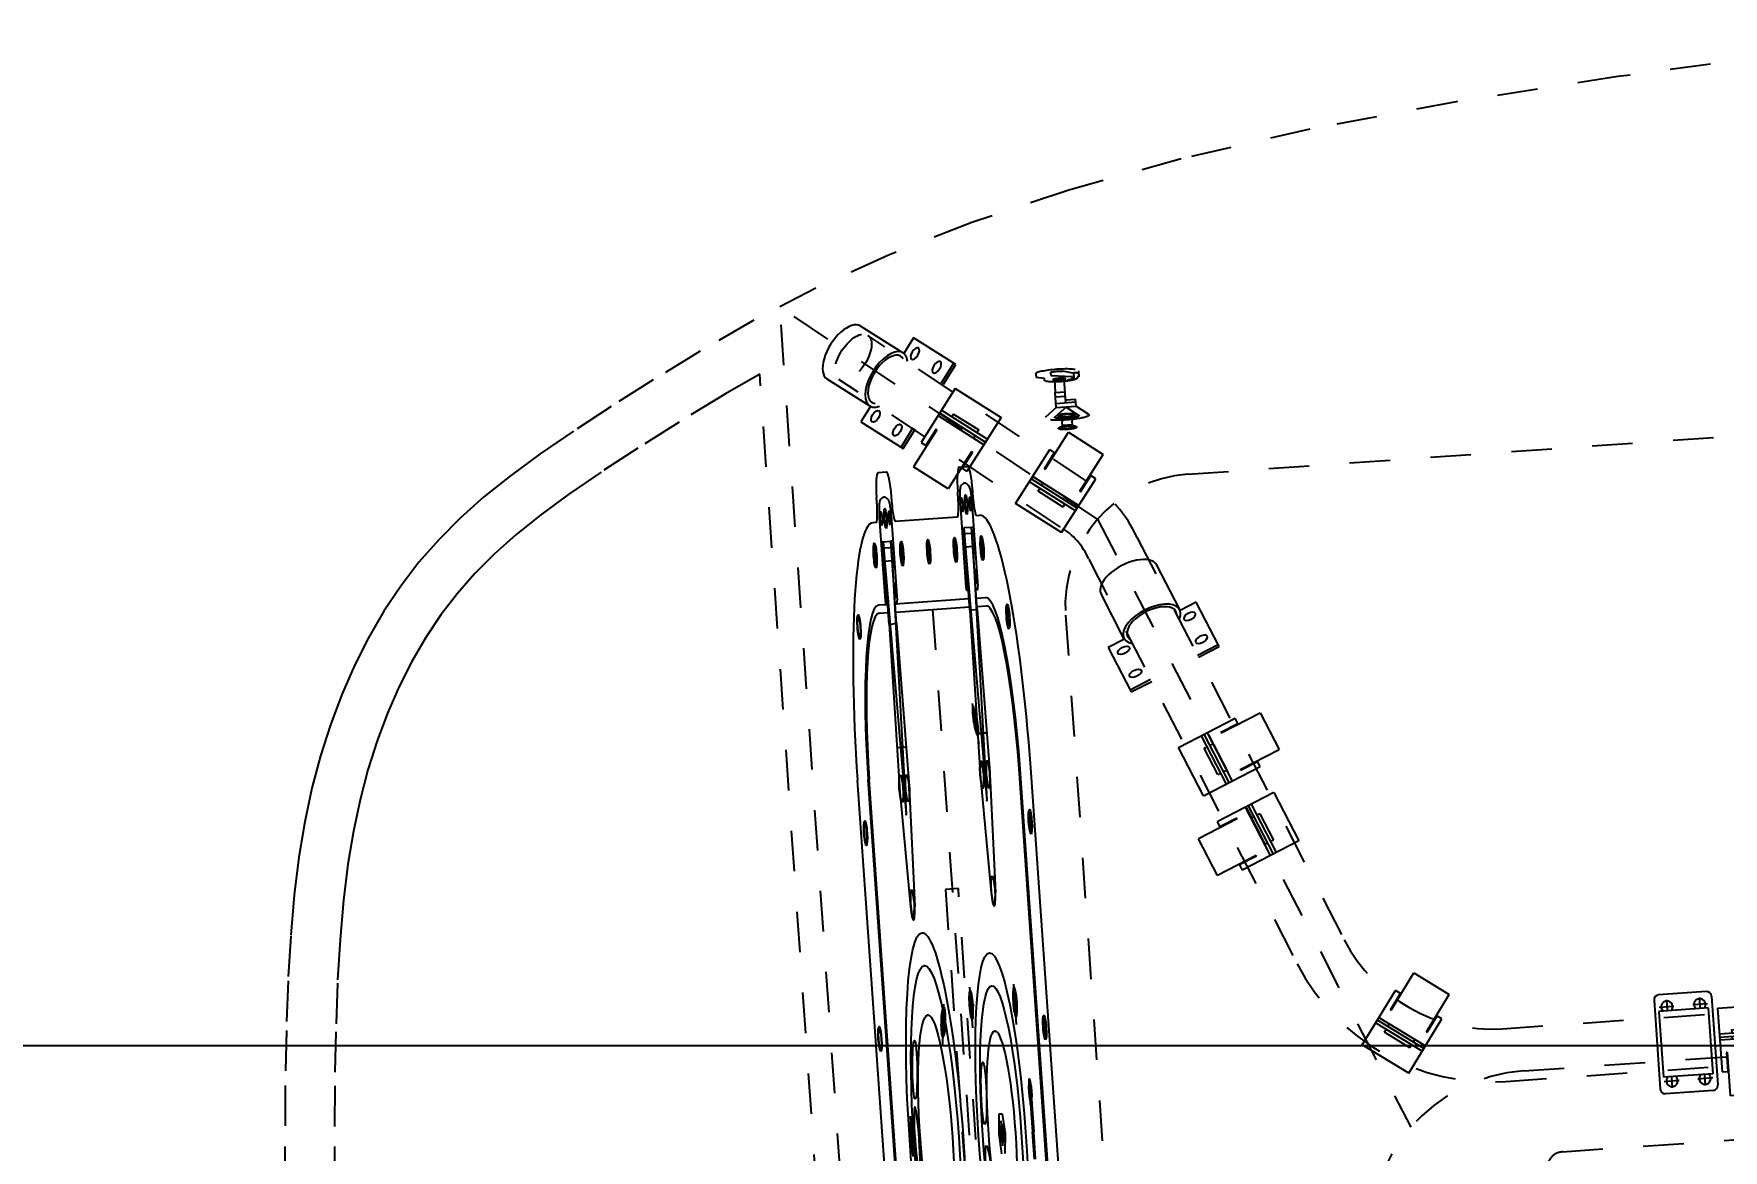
# Model space of a CAD drawing. Header units: millimetres. Extents: x -4 to 3776, y -4 to 4079.
# Drawn here: x 450.592 to 454.761, y 396.844 to 399.597 of the extents above; entities that cross this region are included whole.
import ezdxf
from ezdxf import colors
from ezdxf.entities.mleader import LeaderData, LeaderLine
from ezdxf.math import Vec2, Vec3

# ---------------------------------------------------------------- set-up
doc = ezdxf.new("R2010")
doc.units = ezdxf.units.MM
for name, pattern in [('CENTER', [2, 1.25, -0.25, 0.25, -0.25]), ('CENTER2', [1.125, 0.75, -0.125, 0.125, -0.125]), ('HIDDEN2', [0.1875, 0.125, -0.0625]), ('PHANTOM', [2.5, 1.25, -0.25, 0.25, -0.25, 0.25, -0.25])]:
    doc.linetypes.add(name, pattern=pattern)
doc.layers.add('03-input', color=3, linetype='Continuous')
doc.layers.add('BK_kedu', color=255, linetype='Continuous')
doc.styles.get("Standard").update_dxf_attribs({"font": 'arial.ttf'})

# ---------------------------------------------------------------- blocks, each defined once
blk = doc.blocks.new('pipe support-p')
at = {"layer": '03-input', "color": 0, "linetype": 'Continuous'}
for p, q in [((-30, 32), (-30, 3)), ((-27, 35), (27, 35)), ((-22.5, 32.2), (-22.5, 23.2)), ((-20, 32.5), (-20, 2.5)), ((-20, 32.5), (20, 32.5)), ((20, 32.5), (20, 2.5)), ((22.5, 32.2), (22.5, 23.2)), ((30, 32), (30, 3)), ((-26.8, 27.5), (-20, 27.5)), ((26.8, 27.5), (20, 27.5)), ((-22.5, 2.8), (-22.5, 11.8)), ((22.5, 2.8), (22.5, 11.8)), ((-27, 0), (27, 0)), ((-26.8, 7.5), (-20, 7.5)), ((-20, 2.5), (20, 2.5)), ((26.8, 7.5), (20, 7.5))]:
    blk.add_line(p, q, dxfattribs=at)
for centre, radius, start, end in [((-27, 32), 3, 90, 180), ((-22.5, 27.5), 3.5, 44.4153, 315.5847), ((22.5, 27.5), 3.5, 224.4153, 135.5847), ((27, 32), 3, 0, 90), ((-22.5, 7.5), 3.5, 44.4153, 315.5847), ((22.5, 7.5), 3.5, 224.4153, 135.5847), ((-27, 3), 3, 180, 270), ((27, 3), 3, 270, 0)]:
    blk.add_arc(centre, radius, start, end, dxfattribs=at)
blk = doc.blocks.new('BOLT-1')
at = {"layer": '03-input', "color": 0, "linetype": 'Continuous'}
for p, q in [((-3881, -1545.9), (-3883.9, -1550.9)), ((-3881, -1545.9), (-3875.2, -1545.9)), ((-3875.2, -1545.9), (-3872.3, -1550.9)), ((-3881, -1555.9), (-3883.9, -1550.9)), ((-3881, -1555.9), (-3875.2, -1555.9)), ((-3875.2, -1555.9), (-3872.3, -1550.9))]:
    blk.add_line(p, q, dxfattribs=at)
at = {"layer": '03-input', "color": 0, "linetype": 'CENTER'}
for p, q in [((-3878.1, -1562.9), (-3878.1, -1537.1)), ((-3891.8, -1550.9), (-3864.3, -1550.9))]:
    blk.add_line(p, q, dxfattribs=at)
at = {"layer": '03-input', "color": 0, "linetype": 'Continuous'}
blk.add_circle((-3878.1, -1550.9), 9, dxfattribs=at)
blk = doc.blocks.new('M6-1')
at = {"layer": '03-input', "color": 0, "linetype": 'CENTER2'}
for p, q in [((-7.4, 0), (7.9, 0)), ((0, 6.4), (0, -6.5))]:
    blk.add_line(p, q, dxfattribs=at)
at = {"layer": '03-input', "color": 0, "linetype": 'Continuous'}
for p, q in [((-2.9, 5), (-5.8, 0)), ((-5.8, 0), (-2.9, -5)), ((2.9, 5), (-2.9, 5)), ((5.8, 0), (2.9, 5)), ((2.9, -5), (5.8, 0)), ((-2.9, -5), (2.9, -5))]:
    blk.add_line(p, q, dxfattribs=at)
blk = doc.blocks.new('door-aft')
at = {"layer": '03-input', "color": 0, "linetype": 'Continuous'}
for p, q in [((220, 810), (-220, 810)), ((220, 760), (-220, 760)), ((220, 755), (-220, 755)), ((-26.5, 708), (-24.5, 708)), ((-26.5, 697), (-24.5, 697)), ((-20.9, 706.7), (-20.9, 706.2)), ((-20.9, 698.8), (-20.9, 698.3)), ((-18.2, 705.6), (-18.2, 699.4)), ((-16.7, 705.5), (0, 705.5)), ((-16.7, 699.5), (0, 699.5)), ((16.7, 705.5), (0, 705.5)), ((16.7, 699.5), (0, 699.5)), ((-375, 640), (-375, 655)), ((-325, 612.5), (-325, 655)), ((-320, 612.5), (-320, 655)), ((-385, 630), (-390, 630)), ((-405, 575), (-405, 615)), ((-383.3, 623), (-332, 623)), ((-368, 623), (-368, 613)), ((-364.3, 623), (-364.3, 613)), ((-355.8, 623), (-355.8, 613)), ((-352, 623), (-352, 613)), ((-330, 621), (-330, 612.5)), ((-318, 612.5), (-219.1, 617.5)), ((-243, 616.3), (-243, 599.9)), ((-214, 617.1), (-146.2, 604.8)), ((-368, 613), (-352, 613)), ((-368, 612.5), (-368, 577.5)), ((-318, 612.5), (-368, 612.5)), ((-364.3, 612.5), (-364.3, 577.5)), ((-360, 612.5), (-202.4, 595.5)), ((-356.3, 612.5), (-356.3, 577.5)), ((-318, 608), (-318, 612.5)), ((-318, 608), (-318, 582)), ((-360, 577.5), (-202.4, 594.5)), ((-243, 590.1), (-243, 573.7)), ((-214, 572.9), (-146.2, 585.2)), ((-318, 577.5), (-368, 577.5)), ((-368, 577), (-352, 577)), ((-368, 567), (-368, 577)), ((-364.3, 567), (-364.3, 577)), ((-355.8, 567), (-355.8, 577)), ((-352, 567), (-352, 577)), ((-330, 577.5), (-330, 569)), ((-325, 232.5), (-325, 577.5)), ((-320, 232.5), (-320, 577.5)), ((-318, 582), (-318, 577.5)), ((-318, 577.5), (-219.1, 572.5)), ((-383.3, 567), (-332, 567)), ((-12.1, 564.5), (0, 571.5)), ((-12.1, 550.5), (-12.1, 564.5)), ((0, 571.5), (12.1, 564.5)), ((-385, 560), (-390, 560)), ((-375, 260), (-375, 550)), ((0, 543.5), (-12.1, 550.5)), ((12.1, 550.5), (0, 543.5)), ((-385, 250), (-390, 250)), ((-378.3, 243), (-327, 243)), ((-363, 243), (-363, 233)), ((-359.3, 243), (-359.3, 233)), ((-350.8, 243), (-350.8, 233)), ((-347, 243), (-347, 233)), ((-325, 232.5), (-325, 241)), ((-313, 232.5), (-214.1, 237.5)), ((-238, 219.9), (-238, 236.3)), ((-209, 237.1), (-141.2, 224.8)), ((-405, 235), (-405, 195)), ((-363, 233), (-347, 233)), ((-313, 232.5), (-363, 232.5)), ((-363, 197.5), (-363, 232.5)), ((-359.3, 197.5), (-359.3, 232.5)), ((-355, 232.5), (-197.4, 215.5)), ((-351.3, 197.5), (-351.3, 232.5)), ((-313, 228), (-313, 232.5)), ((-313, 202), (-313, 228)), ((-355, 197.5), (-197.4, 214.5)), ((-238, 193.7), (-238, 210.1)), ((-209, 192.9), (-141.2, 205.2)), ((-313, 197.5), (-363, 197.5)), ((-363, 187), (-363, 197)), ((-363, 197), (-347, 197)), ((-359.3, 187), (-359.3, 197)), ((-350.8, 187), (-350.8, 197)), ((-347, 187), (-347, 197)), ((-325, 155), (-325, 197.5)), ((-325, 189), (-325, 197.5)), ((-320, 155), (-320, 197.5)), ((-313, 202), (-313, 197.5)), ((-313, 197.5), (-214.1, 192.5)), ((-378.3, 187), (-327, 187)), ((-385, 180), (-390, 180)), ((-375, 170), (-375, 155)), ((220, 55), (-220, 55)), ((-50, 55), (-50, 55)), ((220, 50), (-220, 50)), ((220, 0), (-220, 0))]:
    blk.add_line(p, q, dxfattribs=at)
at = {"layer": '03-input', "color": 0, "linetype": 'HIDDEN2'}
blk.add_line((-14.4, 705.5), (-14.4, 699.5), dxfattribs=at)
at = {"layer": '03-input', "color": 0, "linetype": 'Continuous'}
for points in [[(-184.6, 785), (-181.7, 790), (-184.6, 795), (-190.4, 795), (-193.3, 790), (-190.4, 785)], [(-59.6, 785), (-56.7, 790), (-59.6, 795), (-65.4, 795), (-68.3, 790), (-65.4, 785)], [(-309.6, 748.3), (-306.7, 753.3), (-309.6, 758.3), (-315.4, 758.3), (-318.3, 753.3), (-315.4, 748.3)], [(-21.6, 707.5), (-18.7, 702.5), (-21.6, 697.5), (-27.4, 697.5), (-30.3, 702.5), (-27.4, 707.5)], [(-352.1, 650), (-349.2, 655), (-352.1, 660), (-357.9, 660), (-360.8, 655), (-357.9, 650)], [(-210, 614.1), (-218, 618.7), (-226, 614.1), (-226, 604.9), (-218, 600.3), (-210, 604.9)], [(-140, 590.4), (-148, 585.8), (-156, 590.4), (-156, 599.6), (-148, 604.2), (-140, 599.6)], [(-210, 585.1), (-218, 589.7), (-226, 585.1), (-226, 575.9), (-218, 571.3), (-210, 575.9)], [(-352.1, 525), (-349.2, 530), (-352.1, 535), (-357.9, 535), (-360.8, 530), (-357.9, 525)], [(-352.1, 400), (-349.2, 405), (-352.1, 410), (-357.9, 410), (-360.8, 405), (-357.9, 400)], [(-352.1, 275), (-349.2, 280), (-352.1, 285), (-357.9, 285), (-360.8, 280), (-357.9, 275)], [(-205, 224.9), (-213, 220.3), (-221, 224.9), (-221, 234.1), (-213, 238.7), (-205, 234.1)], [(-135, 219.6), (-143, 224.2), (-151, 219.6), (-151, 210.4), (-143, 205.8), (-135, 210.4)], [(-205, 195.9), (-213, 191.3), (-221, 195.9), (-221, 205.1), (-213, 209.7), (-205, 205.1)], [(-352.1, 150), (-349.2, 155), (-352.1, 160), (-357.9, 160), (-360.8, 155), (-357.9, 150)], [(-309.6, 61.7), (-306.7, 56.7), (-309.6, 51.7), (-315.4, 51.7), (-318.3, 56.7), (-315.4, 61.7)], [(-184.6, 25), (-181.7, 20), (-184.6, 15), (-190.4, 15), (-193.3, 20), (-190.4, 25)], [(-59.6, 25), (-56.7, 20), (-59.6, 15), (-65.4, 15), (-68.3, 20), (-65.4, 25)]]:
    blk.add_lwpolyline(points, close=True, dxfattribs=at)
for centre, radius in [((-187.5, 790), 7.5), ((-62.5, 790), 7.5), ((-312.5, 753.3), 7.5), ((-24.5, 702.5), 4.58), ((0, 557.5), 110), ((-355, 655), 7.5), ((0, 557.5), 90), ((-382, 615), 4.25), ((-218, 609.5), 8), ((0, 557.5), 62.5), ((-382, 595), 6), ((-382, 595), 4.25), ((-148, 595), 8), ((-218, 580.5), 8), ((-382, 575), 4.25), ((-355, 530), 7.5), ((-355, 405), 7.5), ((0, 250.5), 125), ((0, 250.5), 105), ((0, 250.5), 75), ((-355, 280), 7.5), ((-377, 235), 4.25), ((-213, 229.5), 8), ((-377, 215), 6), ((-377, 215), 4.25), ((-143, 215), 8), ((-213, 200.5), 8), ((-377, 195), 4.25), ((-355, 155), 7.5), ((-312.5, 56.7), 7.5), ((-187.5, 20), 7.5), ((-62.5, 20), 7.5)]:
    blk.add_circle(centre, radius, dxfattribs=at)
for centre, radius, start, end in [((-220, 655), 155, 90, 180), ((-220, 655), 105, 90, 180), ((-220, 655), 100, 90, 180), ((-26.5, 702.5), 5.5, 90, 270), ((-24.5, 702.5), 5.5, 54.5691, 90), ((-16.7, 713.5), 8, 234.5691, 270), ((-24.5, 702.5), 5.5, 270, 305.4309), ((-16.7, 691.5), 8, 90, 125.4309), ((-385, 640), 10, 270, 0), ((-390, 615), 15, 90, 180), ((-288, 595), 107, 169.3062, 190.6938), ((-383.3, 613), 10, 90, 169.3062), ((-338, 615), 4.25, 323.9681, 216.0319), ((-332, 621), 2, 0, 90), ((-218, 595), 22.5, 79.7134, 92.8787), ((-148, 595), 10, 280.2866, 79.7134), ((-202.5, 595), 0.5, 276.1594, 83.8406), ((-390, 575), 15, 180, 270), ((-383.3, 577), 10, 190.6938, 270), ((-338, 575), 4.25, 143.9681, 36.0319), ((-332, 569), 2, 270, 0), ((-218, 595), 22.5, 267.1213, 280.2866), ((-385, 550), 10, 0, 90), ((-385, 260), 10, 270, 0), ((-390, 235), 15, 90, 180), ((-378.3, 233), 10, 90, 169.3062), ((-333, 235), 4.25, 323.9681, 216.0319), ((-327, 241), 2, 0, 90), ((-213, 215), 22.5, 79.7134, 92.8787), ((-283, 215), 107, 169.3062, 190.6938), ((-197.5, 215), 0.5, 276.1594, 83.8406), ((-143, 215), 10, 280.2866, 79.7134), ((-390, 195), 15, 180, 270), ((-378.3, 197), 10, 190.6938, 270), ((-333, 195), 4.25, 143.9681, 36.0319), ((-327, 189), 2, 270, 0), ((-213, 215), 22.5, 267.1213, 280.2866), ((-385, 170), 10, 0, 90), ((-220, 155), 155, 180, 270), ((-220, 155), 105, 180, 270), ((-220, 155), 100, 180, 270)]:
    blk.add_arc(centre, radius, start, end, dxfattribs=at)
at = {"layer": '03-input', "color": 0, "linetype": 'Continuous', "extrusion": (0, 0, -1)}
for centre, major_axis, ratio in [((-25.3, 485.5), (18.3, -8), 0.574389), ((-42.4, 172.4), (17, -10.5), 0.48516), ((0, 160.3), (20, 0), 0.48516)]:
    blk.add_ellipse(centre, major_axis=major_axis, ratio=ratio, dxfattribs=at)
at = {"layer": '03-input', "color": 0, "linetype": 'Continuous'}
blk.add_ellipse((25.3, 485.5), major_axis=(-18.3, -8), ratio=0.574389, dxfattribs=at)
at = {"layer": '03-input', "color": 0, "linetype": 'Continuous', "xscale": -1}
for p, rotation in [((-3957.2, 2213.6), 359.9668878659662), ((-3957.2, 2008.6), 359.9668878659662), ((-4130.6, -690), 35.96688786615441), ((3877.2, -1417.7), 179.9668878659662)]:
    blk.add_blockref('BOLT-1', p, dxfattribs=dict(at, rotation=rotation))
blk.add_blockref('M6-1', (0, 557.5), dxfattribs=at)
at = {"layer": '03-input', "color": 0, "linetype": 'Continuous', "rotation": 144.0331121338457}
blk.add_blockref('BOLT-1', (-3949.9, 1578), dxfattribs=at)
blk = doc.blocks.new('A$C1F900DED')
at = {"layer": '03-input', "color": 0, "linetype": 'Continuous', "ltscale": 0.2}
for p, q in [((0, 60), (0, 46)), ((30.3, 60), (0, 60)), ((30.3, 49), (30.3, 60)), ((30.9, 49), (61.3, 49)), ((0, 14), (0, 0)), ((30.3, 0), (30.3, 11)), ((30.9, 11), (61.3, 11)), ((0, 0), (30.3, 0))]:
    blk.add_line(p, q, dxfattribs=at)
at = {"layer": '03-input', "color": 0, "linetype": 'Continuous'}
for p, q in [((1.5, 60), (1.5, 46)), ((1.5, 14), (1.5, 0))]:
    blk.add_line(p, q, dxfattribs=at)
for centre in [(8.9, 52.5), (24.5, 52.5)]:
    blk.add_ellipse(centre, major_axis=(0, -4), ratio=0.5, dxfattribs=at)
for centre, major_axis, start_param, end_param in [((30.9, 30), (0, -19), 5.713564, 9.994399), ((30.9, 30), (0, -16.5), 6.036376, 9.671587), ((61.3, 30), (0, -19), 0, 3.141593)]:
    blk.add_ellipse(centre, major_axis=major_axis, ratio=0.498147, start_param=start_param, end_param=end_param, dxfattribs=at)
at = {"layer": '03-input', "color": 0, "linetype": 'Continuous', "extrusion": (0, 0, -1)}
for centre in [(8.9, 7.5), (24.5, 7.5)]:
    blk.add_ellipse(centre, major_axis=(0, 4), ratio=0.5, dxfattribs=at)
blk = doc.blocks.new('A$C4EFE2257')
at = {"layer": '03-input', "color": 0, "linetype": 'Continuous'}
for p, q in [((4, 27.1), (4, 53.6)), ((29, 53.6), (4, 53.6)), ((29, 27.1), (29, 53.6)), ((0, 38.7), (4, 38.7)), ((0, 0), (0, 38.7)), ((3.5, 27.1), (3.5, 38.7)), ((29, 38.7), (33, 38.7)), ((29.5, 27.1), (29.5, 38.7)), ((33, 0), (33, 38.7)), ((4, 27.1), (3.5, 27.1)), ((29.5, 27.1), (29, 27.1)), ((33, 19.5), (0, 19.5)), ((0, 17.6), (33, 17.6)), ((0, 15.6), (33, 15.6)), ((7.5, 17.6), (7.5, 19.5)), ((7.5, 13.6), (7.5, 15.6)), ((7.5, 13.6), (25.5, 13.6)), ((25.5, 17.6), (25.5, 19.5)), ((25.5, 13.6), (25.5, 15.6)), ((0, 0), (33, 0))]:
    blk.add_line(p, q, dxfattribs=at)
blk = doc.blocks.new('A$C2694431E')
at = {"layer": '03-input', "color": 0, "linetype": 'PHANTOM'}
for p, q in [((396.4, 1150.5), (396.4, 2168.9)), ((579.6, 2027.1), (396.4, 2168.9)), ((574.9, 2050.3), (448.5, 2147.9)), ((381.4, 2129.1), (359.8, 2118.7)), ((381.4, 1335.5), (381.4, 2129.1)), ((556.8, 2023.9), (429, 2122.6)), ((359.8, 2118.7), (330.6, 2103.5)), ((548.4, 2117.7), (548.4, 2115.4)), ((553.4, 2114.4), (548.4, 2115.4)), ((553.4, 2113.3), (553.4, 2114.4)), ((557.4, 2117.7), (557.4, 2115.9)), ((557.4, 2115.9), (570.4, 2114.4)), ((559.4, 2113.3), (559.4, 2105.5)), ((569.9, 2116.8), (564.8, 2118)), ((565.4, 2098.9), (565.4, 2113.3)), ((569.9, 2116.8), (571.9, 2116.8)), ((570.4, 2113.3), (570.4, 2114.4)), ((571.4, 2113.3), (571.4, 2116.8)), ((572.9, 2116.6), (572.9, 2116.5)), ((573.4, 2113.3), (573.4, 2113.9)), ((573.9, 2116.3), (574.4, 2116.3)), ((574.4, 2117.7), (574.4, 2114.1)), ((330.6, 2103.5), (304.5, 2089.5)), ((559.4, 2096.3), (559.4, 2105.5)), ((559.4, 2105.5), (565.4, 2105.5)), ((559.4, 2102.8), (565.4, 2102.8)), ((565.4, 2100.6), (571.4, 2100.6)), ((571.4, 2096.3), (571.4, 2100.6)), ((559.4, 2096.3), (552.2, 2090.9)), ((565.4, 2096.2), (558.1, 2090.7)), ((559.4, 2098.9), (571.4, 2098.9)), ((559.4, 2096.3), (571.4, 2096.3)), ((559.9, 2091.5), (559.9, 2091.2)), ((565.4, 2092.1), (560.4, 2091.6)), ((560.4, 2091.6), (560.4, 2090.8)), ((560.4, 2090.8), (565.4, 2090.3)), ((561.2, 2090.7), (561.7, 2090.7)), ((562.3, 2090.2), (568.5, 2090.2)), ((562.4, 2090), (562.4, 2087.5)), ((565.4, 2096.2), (572.7, 2090.7)), ((570.4, 2091.6), (565.4, 2092.1)), ((565.4, 2090.3), (570.4, 2090.8)), ((568.4, 2090), (568.4, 2087.5)), ((569.1, 2090.7), (569.6, 2090.7)), ((570.4, 2090.8), (570.4, 2091.6)), ((570.9, 2091.5), (570.9, 2091.2)), ((571.4, 2096.3), (578.6, 2090.9)), ((304.5, 2089.5), (281.3, 2076.6)), ((559.9, 2083.5), (559.9, 2083.8)), ((560.4, 2084.3), (565.4, 2084.7)), ((560.4, 2083.4), (560.4, 2084.3)), ((565.4, 2083), (560.4, 2083.4)), ((561.2, 2084.4), (561.7, 2084.4)), ((562.3, 2084.8), (568.5, 2084.8)), ((562.4, 2085), (562.4, 2087.5)), ((565.4, 2084.7), (570.4, 2084.3)), ((570.4, 2083.4), (565.4, 2083)), ((568.4, 2085), (568.4, 2087.5)), ((569.1, 2084.4), (569.6, 2084.4)), ((570.4, 2084.3), (570.4, 2083.4)), ((570.9, 2083.5), (570.9, 2083.8)), ((281.3, 2076.6), (260.9, 2064.6)), ((260.9, 2064.6), (243, 2053.2)), ((243, 2053.2), (227.1, 2042.3)), ((636.2, 2050.5), (2091.8, 2050.5)), ((227.1, 2042.3), (213.2, 2031.5)), ((213.2, 2031.5), (200.6, 2020.6)), ((200.6, 2020.6), (189.2, 2009.2)), ((579.6, 2027.1), (743.4, 1646.2)), ((189.2, 2009.2), (178.4, 1997)), ((602.8, 2014.1), (711, 1762.4)), ((572.6, 2003.4), (681.6, 1749.8)), ((178.4, 1997), (168.3, 1984)), ((168.3, 1984), (158.8, 1970.1)), ((476, 1979.5), (476, 1339.5)), ((158.8, 1970.1), (150, 1955.4)), ((556.2, 1970.5), (556.2, 1150.5)), ((150, 1955.4), (141.9, 1939.9)), ((141.9, 1939.9), (134.5, 1923.6)), ((134.5, 1923.6), (127.7, 1906.5)), ((127.7, 1906.5), (121.7, 1888.7)), ((121.7, 1888.7), (116.3, 1870)), ((116.3, 1870), (111.6, 1850.2)), ((111.6, 1850.2), (107.4, 1828.6)), ((107.4, 1828.6), (103.6, 1805)), ((103.6, 1805), (100.2, 1778.7)), ((100.2, 1778.7), (97.1, 1749.4)), ((97.1, 1749.4), (94.2, 1716.7)), ((94.2, 1716.7), (91.5, 1680.1)), ((802.9, 1701.9), (2255.6, 1701.9)), ((91.5, 1680.1), (88.8, 1639.3)), ((802.9, 1669.9), (2255.7, 1669.9)), ((814.1, 1675.5), (1814.1, 1675.5))]:
    blk.add_line(p, q, dxfattribs=at)
at = {"layer": '03-input', "color": 0, "linetype": 'HIDDEN2'}
for p, q in [((562.4, 2089.7), (568.4, 2089.7)), ((562.4, 2085.4), (568.4, 2085.4))]:
    blk.add_line(p, q, dxfattribs=at)
at = {"layer": '03-input', "color": 0, "linetype": 'PHANTOM'}
blk.add_lwpolyline([(1018.6, 2279.4), (913, 2272.7), (814.3, 2264.3), (724.6, 2253.9), (645.4, 2241.5), (576.2, 2227.3), (516.1, 2211.8), (464, 2195.5), (419, 2178.7), (380.1, 2161.9), (346.3, 2145.5), (316.6, 2130.1), (290.1, 2115.8), (266.4, 2102.6), (245.3, 2090.2), (226.4, 2078.2), (209.4, 2066.5), (194.1, 2054.7), (180.2, 2042.5), (167.3, 2029.8), (155.3, 2016.1), (144, 2001.6), (133.6, 1986.3), (123.9, 1970.1), (115, 1953.1), (106.9, 1935.3), (99.5, 1916.8), (93, 1897.6), (87.3, 1877.6), (82.2, 1856.5), (77.8, 1833.9), (73.9, 1809.2), (70.4, 1782.2), (67.3, 1752.3), (64.3, 1719.1), (61.5, 1682.2), (58.8, 1641.1)], dxfattribs=at)
blk.add_lwpolyline([(479.8, 1509.7), (479.8, 1809.7), (471.9, 1809.7), (471.9, 1509.7)], close=True, dxfattribs=at)
blk.add_lwpolyline([(1794.1, 674.9), (834.1, 674.9, -0.414214), (824.1, 684.9), (824.1, 1614.9, -0.414214), (834.1, 1624.9), (1794.1, 1624.9, -0.414214), (1804.1, 1614.9), (1804.1, 684.9, -0.414214)], format="xyb", close=True, dxfattribs=at)
for centre, radius, start, end in [((636.2, 1970.5), 80, 90, 180), ((533.3, 1989.5), 73.7, 19.4893, 55.6272), ((533.3, 1989.5), 41.7, 19.4893, 55.6272), ((802.9, 1801.9), 100, 203.2718, 270), ((802.9, 1801.9), 132, 203.2718, 270), ((814.1, 1575.5), 100, 90, 180)]:
    blk.add_arc(centre, radius, start, end, dxfattribs=at)
blk.add_ellipse((438.7, 2135.3), major_axis=(9.8, 12.7), ratio=0.50202, dxfattribs=at)
at = {"layer": '03-input', "color": 0, "linetype": 'PHANTOM', "extrusion": (0, 0, -1)}
for centre, major_axis, start_param, end_param in [((561.4, 2117.7), (13, 0), 3.141593, 6.283185), ((563.4, 2113.3), (10, 0), 0, 3.141593), ((561.4, 2117.7), (-4, 0), 0, 2.584777), ((562.4, 2113.3), (-3.01, 0), 0, 3.153003), ((567.6, 2112.4), (0.5, 0), 0.977384, 4.118977), ((563.4, 2113.3), (-7, 0), 3.141593, 4.118977), ((563.4, 2113.3), (-8, 0), 3.141593, 4.118977), ((571.9, 2116.6), (-1, 0), 1.570796, 3.141593), ((573.9, 2116.5), (-1, 0), 4.712389, 6.283185), ((573.4, 2114.1), (-1, 0), 3.141593, 4.712389), ((565.4, 2090.5), (13.5, 0), -0.195642, 3.338913), ((565.4, 2090.5), (7.45, 0), -0.195642, 3.338913), ((565.4, 2091.5), (-5.5, 0), 0, 3.141593), ((565.4, 2091.2), (5.5, 0), 2.523206, 3.141593), ((565.4, 2091.2), (-4.58, 0), 3.141593, 9.424778), ((554.4, 2090), (8, 0), -0.618387, 0), ((576.4, 2090), (8, 0), 3.141593, 3.759979), ((565.4, 2091.2), (-5.5, 0), 3.141593, 3.759979), ((565.4, 2083.8), (5.5, 0), 3.141593, 3.759979), ((565.4, 2083.5), (5.5, 0), 0, 3.141593), ((554.4, 2085), (-8, 0), 3.141593, 3.759979), ((576.4, 2085), (8, 0), 2.523206, 3.141593), ((565.4, 2083.8), (-5.5, 0), 2.523206, 3.141593)]:
    blk.add_ellipse(centre, major_axis=major_axis, ratio=0.15, start_param=start_param, end_param=end_param, dxfattribs=at)
for centre, major_axis in [((562.4, 2113.3), (4, 0)), ((565.4, 2083.8), (4.58, 0))]:
    blk.add_ellipse(centre, major_axis=major_axis, ratio=0.15, dxfattribs=at)
at = {"layer": '03-input', "color": 0, "linetype": 'PHANTOM'}
for name, p, rotation in [('A$C1F900DED', (500.4, 2126.6), 143.8581370148042), ('A$C1F900DED', (647.8, 1944.9), 113.2717576868282), ('pipe support-p', (895.9, 1685.7), 270)]:
    blk.add_blockref(name, p, dxfattribs=dict(at, rotation=rotation))
for p, xscale, rotation in [((499, 2112.2), -1, 143.6758651930206), ((557.3, 2020.5), -1, 323.6758651930205), ((632, 1855.3), -0.9999999999999999, 293.287702963773), ((674.8, 1854.4), -1, 113.2877029637731), ((744.4, 1678.9), -0.9999999999999999, 324.5959455094285), ((934, 1705.2), -0.9999999999999994, 179.9977029636923)]:
    blk.add_blockref('A$C4EFE2257', p, dxfattribs=dict(at, xscale=xscale, rotation=rotation))
at = {"layer": '03-input', "color": 0, "linetype": 'PHANTOM', "yscale": 0.1300000000001091, "rotation": 270}
blk.add_blockref('door-aft', (423.4, 1659.5), dxfattribs=at)
blk = doc.blocks.new('jiushengting-jiaban')
at = {"layer": '03-input', "color": 3, "linetype": 'Continuous', "xscale": 0.004069116755912711, "yscale": 0.004069116755912711, "zscale": 0.004069116755912711, "rotation": 4.000544981170568}
blk.add_blockref('A$C2694431E', (4926.6749, 3394.586), dxfattribs=at)

msp = doc.modelspace()

# ---------------------------------------------------------------- linework, layer by layer
at = {"color": 4, "lineweight": 25}
for q in [(519.7502, 397.1019), (479.3202, 397.1019)]:
    msp.add_line((430.7502, 397.1019), q, dxfattribs=at)

# ---------------------------------------------------------------- block references
msp.add_blockref('jiushengting-jiaban', (-4475.2352, -3004.579), dxfattribs=at)

# ---------------------------------------------------------------- leaders
at = {"layer": 'BK_kedu'}
ml = msp.add_multileader_mtext('Standard', dxfattribs=at)
ml.set_content('', color=256)
ml.set_leader_properties()
ml.build(insert=Vec2(0, 0))
ml.multileader.update_dxf_attribs({"text_right_attachment_type": 6, "dogleg_length": 0.36, "arrow_head_size": 0.18})
ctx = ml.context
ctx.base_point, ctx.char_height, ctx.arrow_head_size, ctx.landing_gap_size, ctx.plane_origin = Vec3(3775.9986, 4079.3284), 0.18, 0.18, 0.09, Vec3(3774.6386, 4079.3284)
ctx.right_attachment = 6
notes = []
notes.append((ctx, [(0, (0, 0, 0), (0, 0), (1, 0), 1, [])]))
ctx.mtext.insert, ctx.mtext.flow_direction = Vec3(3776.0886, 4079.4184), 5
for ctx, leaders in notes:
    for number, flags, end, landing, length, lines in leaders:
        leader = LeaderData()
        leader.index, (leader.has_last_leader_line, leader.has_dogleg_vector, leader.attachment_direction) = number, flags
        leader.last_leader_point, leader.dogleg_vector, leader.dogleg_length = Vec3(end), Vec3(landing), length
        for number, points, colour, breaks in lines:
            line = LeaderLine()
            line.index, line.vertices, line.color, line.breaks = number, Vec3.list(points), colors.encode_raw_color(colour), breaks
            leader.lines.append(line)
        ctx.leaders.append(leader)

doc.saveas('drawing.dxf')
